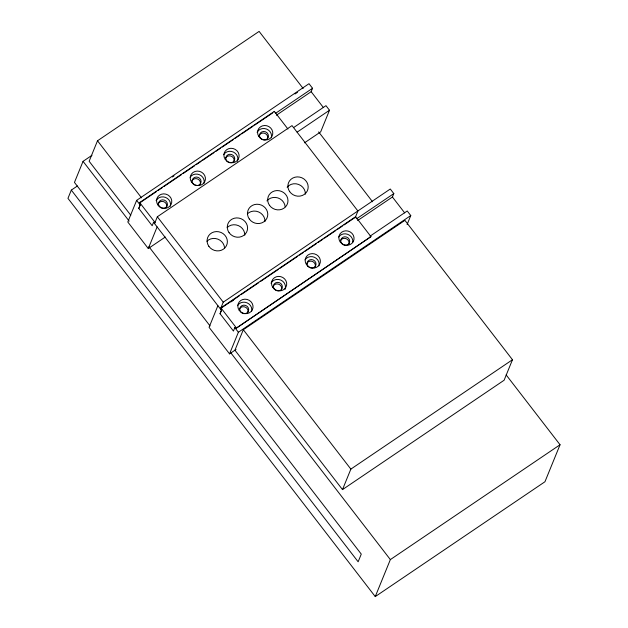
<?xml version="1.0" encoding="UTF-8"?>
<svg xmlns="http://www.w3.org/2000/svg" width="628" height="628" viewBox="0 0 628 628"><rect width="100%" height="100%" fill="white"/><g stroke="black" fill="none" stroke-linecap="round" stroke-linejoin="round"><path stroke-width="0.94" d="M77.425 185.967L71.317 190.103L67.95 198.354L375.254 596.6L544.947 481.755L560.05 444.75L506.137 374.885M91.978 155.304L83.053 161.349L74.457 182.418L361.273 554.108L358.141 561.793L71.317 190.103M303.159 88.485L259.113 31.4L97.505 140.782L89.137 161.27L130.805 215.271M276.351 115.246L311.158 91.696L312.548 88.273L309.015 83.697L136.629 200.371L127.798 221.998L148.287 248.547L165.282 237.046M138.819 208.425L140.209 205.011L139.651 202.546L274.334 111.399L287.922 129.015M154.551 223.599L157.338 216.77L292.02 125.616L357.921 211.024L355.134 217.853M148.287 248.547L157.118 226.92M274.098 111.965L274.334 111.399M217.892 305.687L209.069 327.314L229.55 353.862L236.026 349.482M220.452 309L223.246 302.17L390.278 189.012L393.819 193.597L392.421 197.011L357.622 220.561M220.083 313.749L221.48 310.326L220.687 308.434L239.346 295.804M153.577 222.336L221.425 310.263L220.036 313.678L233.451 331.066L234.794 327.588L236.049 328.342L370.96 236.63L355.597 216.715L220.923 307.861L236.285 327.777M229.55 353.862L238.381 332.236L410.767 215.561L407.234 210.984L370.01 236.183M293.598 127.578L325.971 105.669L329.504 110.245L320.673 131.88L304.486 142.831M243.303 329.724L234.943 350.22L342.496 489.605L504.111 380.23L512.472 359.734L404.919 220.35L243.303 329.724L350.864 469.108L342.496 489.605M370.96 236.63L236.049 328.342M407.093 224.573L410.767 215.561M375.254 596.6L390.357 559.595L560.05 444.75M172.41 176.97L174.035 175.871M295.042 93.98L297.476 92.332M139.424 203.119L156.458 191.587M158.083 190.488L162.134 187.741M163.759 186.642L181.61 174.56M183.235 173.469L194.586 165.776M196.211 164.677L201.078 161.388M202.703 160.289L214.062 152.604M215.687 151.505L220.554 148.208M222.171 147.109L233.53 139.424M235.155 138.325L240.022 135.028M241.647 133.929L253.006 126.244M254.623 125.145L272.474 113.064M275.323 113.472L312.548 88.273M297.13 132.155L329.504 110.245M240.971 294.705L258.822 282.624M260.439 281.525L278.29 269.451M279.915 268.352L297.766 256.271M299.383 255.172L303.442 252.425M305.067 251.326L316.426 243.64M318.043 242.541L322.91 239.244M324.535 238.153L335.894 230.46M337.519 229.361L342.386 226.072M344.011 224.973L355.362 217.288M231.002 301.864L233.435 300.215M356.586 218.787L393.819 193.597M350.864 469.108L512.472 359.734M154.786 223.026L153.53 222.273L152.188 225.75L138.764 208.363L140.162 204.948L136.629 200.371M311.158 91.696L323.404 107.569M392.421 197.011L404.675 212.884M318.639 131.896L372.553 201.769M157.338 216.77L223.246 302.17M97.505 140.782L141.551 197.859M139.651 202.546L155.014 222.461M234.848 327.651L238.381 332.236M83.053 161.349L129.172 221.127M148.946 246.749L210.042 325.932M230.413 352.324L390.357 559.595M305.043 259.796A7.685 7.167 22.2 0 1 314.463 257.284A7.685 7.167 22.2 0 1 318.953 265.895M306.692 263.784A4.529 4.223 22.2 0 1 312.838 261.641A4.529 4.223 22.2 0 1 314.754 267.787M271.006 283.204A7.685 7.167 22.2 0 1 280.802 280.072A7.685 7.167 22.2 0 1 285.065 289.382M272.89 286.988A4.529 4.223 22.2 0 1 278.534 284.17A4.529 4.223 22.2 0 1 281.47 289.814M338.712 237.007A7.685 7.167 22.2 0 1 347.763 234.346A7.685 7.167 22.2 0 1 352.771 242.377M340.753 240.234A4.529 4.223 22.2 0 1 346.711 238.962A4.529 4.223 22.2 0 1 348.634 244.637M237.698 305.373A7.685 7.167 22.2 0 1 247.118 302.861A7.685 7.167 22.2 0 1 251.616 311.464M239.527 308.968A4.529 4.223 22.2 0 1 245.501 307.218A4.529 4.223 22.2 0 1 247.628 312.995M223.772 154.48A7.685 7.167 22.2 0 1 233.553 152.133A7.685 7.167 22.2 0 1 237.463 161.278M225.813 157.707A4.529 4.223 22.2 0 1 231.968 156.553A4.529 4.223 22.2 0 1 233.49 162.471M190.103 177.269A7.685 7.167 22.2 0 1 199.523 174.757A7.685 7.167 22.2 0 1 204.022 183.36M191.933 180.864A4.529 4.223 22.2 0 1 197.694 179.019A4.529 4.223 22.2 0 1 200.206 184.499M257.08 132.312A7.685 7.167 22.2 0 1 266.507 129.03A7.685 7.167 22.2 0 1 271.359 137.791M259.097 135.679A4.529 4.223 22.2 0 1 264.82 133.356A4.529 4.223 22.2 0 1 267.544 138.929M156.074 200.677A7.685 7.167 22.2 0 1 165.494 197.396A7.685 7.167 22.2 0 1 170.345 206.149M157.958 204.453A4.529 4.223 22.2 0 1 163.814 201.714A4.529 4.223 22.2 0 1 166.365 207.68M247.33 213.889A10.244 9.561 22.2 0 1 258.65 211.958A10.244 9.561 22.2 0 1 264.992 221.503M206.926 241.231A10.244 9.561 22.2 0 1 217.759 239.103A10.244 9.561 22.2 0 1 224.565 247.848M227.124 227.564A10.244 9.561 22.2 0 1 238.452 225.633A10.244 9.561 22.2 0 1 244.787 235.17M266.916 200.897A10.244 9.561 22.2 0 1 277.906 197.922A10.244 9.561 22.2 0 1 285.175 206.832M287.114 187.23A10.244 9.561 22.2 0 1 298.598 184.428A10.244 9.561 22.2 0 1 305.396 194.154M306.511 264.671A7.685 7.167 22.2 0 0 319.652 264.278A7.685 7.167 22.2 0 0 312.163 253.61A7.685 7.167 22.2 0 0 306.511 264.671M307.869 266.091A4.529 4.223 22.2 0 0 315.609 265.856A4.529 4.223 22.2 0 0 311.198 259.576A4.529 4.223 22.2 0 0 307.869 266.091M272.842 287.459A7.685 7.167 22.2 0 0 285.983 287.059A7.685 7.167 22.2 0 0 278.494 276.399A7.685 7.167 22.2 0 0 272.842 287.459M274.193 288.88A4.529 4.223 22.2 0 0 281.941 288.644A4.529 4.223 22.2 0 0 277.529 282.365A4.529 4.223 22.2 0 0 274.193 288.88M340.18 241.882A7.685 7.167 22.2 0 0 353.321 241.49A7.685 7.167 22.2 0 0 345.832 230.821A7.685 7.167 22.2 0 0 340.18 241.882M341.538 243.303A4.529 4.223 22.2 0 0 349.278 243.067A4.529 4.223 22.2 0 0 344.866 236.787A4.529 4.223 22.2 0 0 341.538 243.303M239.166 310.248A7.685 7.167 22.2 0 0 252.315 309.847A7.685 7.167 22.2 0 0 244.826 299.187A7.685 7.167 22.2 0 0 239.166 310.248M240.524 311.661A4.529 4.223 22.2 0 0 248.272 311.433A4.529 4.223 22.2 0 0 243.86 305.153A4.529 4.223 22.2 0 0 240.524 311.661M225.24 159.355A7.685 7.167 22.2 0 0 238.389 158.955A7.685 7.167 22.2 0 0 230.9 148.294A7.685 7.167 22.2 0 0 225.24 159.355M226.598 160.776A4.529 4.223 22.2 0 0 234.338 160.54A4.529 4.223 22.2 0 0 229.927 154.26A4.529 4.223 22.2 0 0 226.598 160.776M191.571 182.144A7.685 7.167 22.2 0 0 204.72 181.743A7.685 7.167 22.2 0 0 197.231 171.083A7.685 7.167 22.2 0 0 191.571 182.144M192.929 183.564A4.529 4.223 22.2 0 0 200.67 183.329A4.529 4.223 22.2 0 0 196.258 177.049A4.529 4.223 22.2 0 0 192.929 183.564M258.909 136.566A7.685 7.167 22.2 0 0 272.057 136.174A7.685 7.167 22.2 0 0 264.569 125.506A7.685 7.167 22.2 0 0 258.909 136.566M260.267 137.987A4.529 4.223 22.2 0 0 268.007 137.752A4.529 4.223 22.2 0 0 263.603 131.472A4.529 4.223 22.2 0 0 260.267 137.987M157.903 204.932A7.685 7.167 22.2 0 0 171.052 204.532A7.685 7.167 22.2 0 0 163.563 193.864A7.685 7.167 22.2 0 0 157.903 204.932M159.261 206.345A4.529 4.223 22.2 0 0 167.001 206.117A4.529 4.223 22.2 0 0 162.589 199.837A4.529 4.223 22.2 0 0 159.261 206.345M249.277 218.991A10.244 9.561 22.2 0 0 266.806 218.458A10.244 9.561 22.2 0 0 256.821 204.241A10.244 9.561 22.2 0 0 249.277 218.991M208.873 246.333A10.244 9.561 22.2 0 0 226.402 245.799A10.244 9.561 22.2 0 0 216.417 231.583A10.244 9.561 22.2 0 0 208.873 246.333M229.071 232.658A10.244 9.561 22.2 0 0 246.6 232.132A10.244 9.561 22.2 0 0 236.615 217.908A10.244 9.561 22.2 0 0 229.071 232.658M269.475 205.317A10.244 9.561 22.2 0 0 287.004 204.783A10.244 9.561 22.2 0 0 277.019 190.567A10.244 9.561 22.2 0 0 269.475 205.317M289.681 191.642A10.244 9.561 22.2 0 0 307.202 191.116A10.244 9.561 22.2 0 0 297.217 176.892A10.244 9.561 22.2 0 0 289.681 191.642"/></g></svg>
